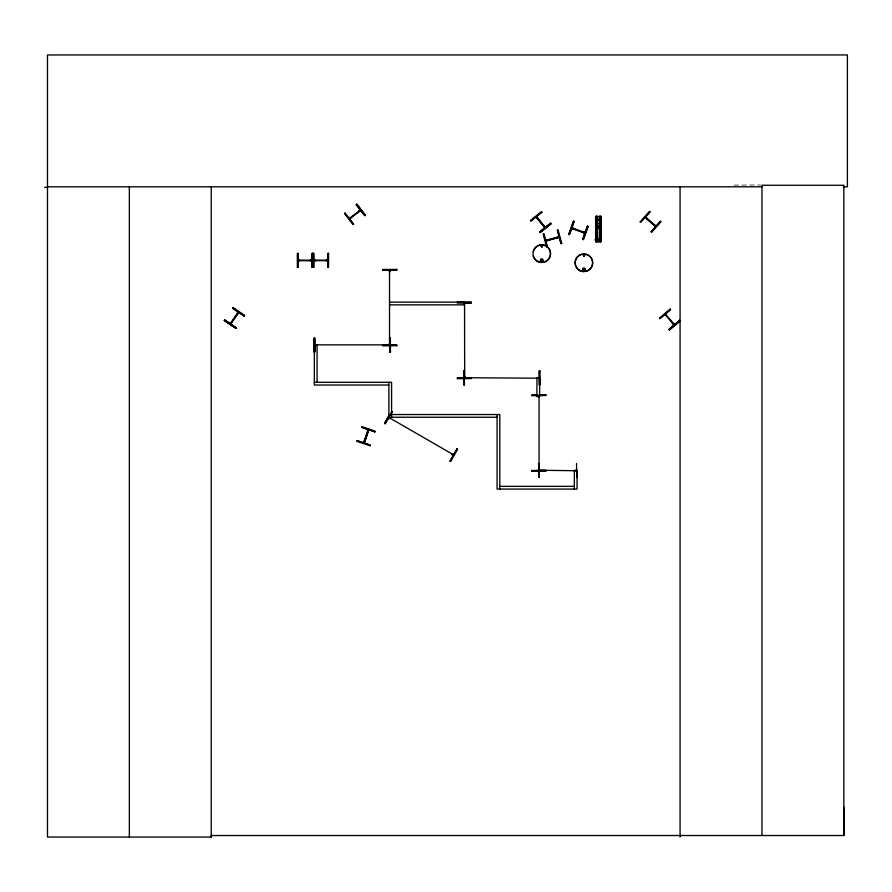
<?xml version="1.0" encoding="UTF-8"?>
<svg xmlns="http://www.w3.org/2000/svg" width="892" height="892" viewBox="0 0 892 892"><rect width="100%" height="100%" fill="white"/><g stroke="black" fill="none" stroke-linecap="round" stroke-linejoin="round"><path stroke-width="0.67" stroke-dasharray="4.46 3.34" d="M734.205 185.09L760.575 185.001"/><path stroke-width="1.34" d="M843.23 186.796L847.4 186.796L847.4 54.947L47.477 54.947L47.477 837.053L211.359 837.053L211.248 835.525L843.843 835.525L843.966 807.249M453.158 455.21C454.563 453.783 449.936 454.307 453.348 455.255M646.6 217.871L645.63 216.912M654.661 225.832L654.984 225.308L655.988 226.167M645.228 217.302L655.653 226.624L655.854 225.955M349.553 218.863L350.411 217.503L350.98 217.96M364.527 441.808L363.947 441.339L363.523 442.8M368.563 430.055L364.36 442.845L363.479 442.477M389.425 271.659L389.525 270.187M390.072 343.755C388.455 343.186 391.287 343.621 390.005 345.014M463.996 304.306C465.802 304.685 462.692 304.718 464.063 303.046M464.554 377.862C465.858 376.223 462.781 376.212 464.609 376.602M538.445 469.136L539.181 468.924L539.158 470.352M541.31 246.415L542.146 246.526L541.377 246.315M542.403 246.593C541.31 243.65 540.53 248.968 542.503 246.415M583.491 255.446L584.282 255.77L583.591 255.368M674.363 324.387L673.572 323.45L672.958 323.841M367.515 430.725L368.162 431.271M389.447 270.477L390.005 270.187M390.083 344.725L388.109 344.881L388.41 345.505M463.996 303.336L464.598 303.224M538.523 395.87L539.136 395.758L539.169 397.085M538.456 396.84L539.158 396.828M538.523 469.136L539.125 469.036L539.08 470.251L576.422 470.731M539.794 470.731L538.523 470.106M545.614 240.361L547.119 239.948M363.568 442.655L368.062 429.576M370.102 445.877L370.358 445.153L357.135 440.626L356.889 441.339L370.124 445.822M374.908 431.929L375.153 431.193L361.94 426.655L361.684 427.391L374.93 431.839L361.751 427.201M574.102 221.439L569.486 234.629L568.75 234.373L573.467 221.216L574.192 221.472M568.817 234.395L573.523 221.238M569.308 234.574L574.013 221.417M571.984 228.519L572.218 227.861M571.973 228.363L584.873 233.147M573.3 228.999L573.155 228.118L572.92 228.776M583.346 232.6L583.937 231.976M584.784 232.946L585.085 232.533M587.449 226.222L582.643 239.346L583.379 239.602L588.084 226.445L587.349 226.189M582.822 239.413L587.538 226.256M583.312 239.58L588.029 226.423M665.086 314.307L665.7 314.174M673.114 323.785L673.728 323.651M584.572 255.937C584.115 252.737 582.197 257.755 584.583 255.736M583.1 269.128C586.445 266.842 583 272.829 583.234 268.67M584.628 269.763L584.717 269.128M238.153 312.077L237.673 313.638M231.73 322.581L230.939 322.38L230.225 323.417L230.738 323.763L238.499 312.679L237.919 312.278M536.192 216.912L544.845 227.839M545.335 227.438L544.555 226.267L543.864 226.613M546.818 239.959C548.29 240.617 545.168 241.464 545.882 240.216M558.961 237.272C558.425 235.265 556.519 238.989 559.217 237.127M538.601 395.569L538.612 397.13M237.317 313.036L237.763 313.772M368.474 429.877L367.604 430.914M298.084 260.13L299.489 260.007L299.344 260.765M313.806 260.13L315.21 260.007L315.445 260.776M384.597 423.354L389.626 414.524L384.541 423.321L385.21 423.711L392.123 411.558L391.454 411.179M385.043 423.611L389.447 415.884M385.132 423.655L392.101 411.547M389.771 418.538C386.537 417.077 391.989 419.563 389.079 417.501M452.222 454.697L453.459 454.697M450.103 461.164L457.016 449.022M363.858 441.573L364.471 441.674M224.249 320.44L224.684 319.804L236.213 327.698L235.778 328.334L224.249 320.44L235.811 328.289M230.337 323.495L238.064 312.2M230.738 323.896L238.677 312.434M244.118 316.169L244.553 315.523L233.024 307.628L232.578 308.275L244.129 316.136M316.103 345.427L316.103 344.791M389.481 345.405L389.514 343.61M464.442 378.275L465.814 378.32L465.669 377.639M537.675 377.729L539.225 377.717M538.946 378.275L538.935 377.65M298.374 260.765L298.374 260.063M299.444 260.676L299.444 260.085M314.095 260.765L314.095 260.063M315.166 260.676L315.166 260.085M327.587 260.676L314.095 260.687M359.298 210.679L359.454 211.46M360.491 210.646L349.82 218.741M640.2 221.852L649.465 211.393L650.045 211.906L640.657 222.264L640.155 221.807M640.59 222.197L649.9 211.783M655.553 226.735L645.295 217.559L645.864 217.024M654.349 225.654L655.129 225.308M651.729 232.154L651.149 231.641L660.47 221.227L661.05 221.74L651.684 232.121M651.227 231.708L660.537 221.294M364.059 442.934L368.507 429.933M230.905 322.536L231.463 322.793M670.137 309.089L659.433 318.087L659.935 318.678L670.594 309.635L670.093 309.045M659.812 318.522L670.472 309.491M666.034 315.668L666.458 314.988L665.532 313.984M669.1 329.483L679.704 320.373M669.435 329.873L680.094 320.841L679.637 320.295L668.978 329.338L669.479 329.928L680.139 320.886M316.247 344.858L314.988 344.87L389.525 344.87L389.525 270.332L390.138 271.592L389.481 271.558M464.554 304.44L464.542 303.18L464.687 377.65M539.091 396.973L539.08 395.713L539.08 470.251L539.638 470.173M530.84 220.904L541.745 212.162M541.801 212.24L530.963 221.049L530.472 220.447L541.377 211.705L541.868 212.318M537.162 218.25L537.575 217.548L536.794 216.566L536.248 217.113L544.867 227.627M536.895 217.916L537.452 217.47M550.609 223.223L539.693 231.965L540.184 232.567L551.089 223.825L550.609 223.223L539.76 232.031L550.721 223.368M540.139 232.511L551.044 223.78M345.148 213.132L344.535 213.601L353.087 224.65L353.656 224.215L345.07 213.188M356.231 204.625L356.856 204.145L365.363 215.24L364.739 215.708L356.231 204.625L364.895 215.585M360.022 210.033L359.153 210.724L359.721 211.237M349.374 218.395L360.223 210.066M541.321 259.472L541.143 260.787M584.494 269.93L583.491 270.064M557.857 236.926L558.024 237.528M464.542 376.457L464.554 378.208L465.914 378.264L465.657 377.561M576.277 470.887L575.797 470.82M545.759 240.327L558.95 236.692M545.882 240.795L559.083 237.16M547.342 247.385L543.83 233.86L543.083 234.061L546.45 246.315M561.759 243.427L561.012 243.627L557.31 230.158L558.058 229.946L561.692 243.438M546.004 240.907L559.239 237.16L545.804 240.885M388.198 344.78L389.67 344.87M388.41 344.803L388.41 345.438M310.795 260.063L310.494 260.776M326.517 260.063L326.216 260.776M536.605 216.533L545.213 227.17M598.041 241.331L598.666 241.331L598.097 240.327M646.209 218.25L646.588 217.67M538.601 463.517L538.98 477.488L538.891 463.505M576.5 463.505L576.823 477.476M575.797 470.184L576.422 470.251M539.716 470.731L539.158 470.876M539.036 477.488L538.634 463.517M382.779 270.042L396.75 269.953M457.317 302.31L471.288 302.221L471.288 302.99L457.317 303.079L457.317 302.31L471.288 302.288M463.673 302.845L471.288 302.801M666.09 315.5L666.324 314.909M316.247 345.349L315.132 345.427M382.779 345.249L396.75 345.171M388.265 345.36L389.525 345.36M396.762 345.683L382.779 345.84L382.779 345.059L396.75 344.97L396.762 345.75M463.584 370.983L464.364 370.972L464.453 384.954L463.673 384.954L463.65 370.983M464.063 377.862L465.814 377.706M457.317 378.007L471.299 378.018M464.542 377.717L539.091 378.208M536.928 394.81L531.844 394.844L531.855 395.613L545.826 395.524L545.826 394.755M539.47 394.788L545.826 394.81M531.855 395.424L545.826 395.334M531.855 470.541L545.826 470.352L545.837 471.132L531.855 471.221L531.855 470.441M531.855 470.642L545.826 470.552M531.855 471.154L545.837 471.065M44.6 187.331L47.477 187.331M47.477 186.796L761.969 186.796M595.644 216.433L601.03 216.41L601.007 241.654L595.644 241.676L595.644 216.433L595.756 241.676M596.001 218.997L600.662 218.997M596.001 220.703L600.662 220.703M596.001 223.268L600.662 223.268M596.001 225.542L600.662 225.542M596.001 228.107L600.662 228.107M596.001 239.089L600.662 239.089M595.22 239.814L601.442 239.814M595.22 240.015L601.442 240.015M597.963 240.305L598.688 240.305M298.084 253.384L297.304 253.384L297.37 267.366M312.836 253.384L312.055 253.384L312.088 267.366L312.836 267.366L312.769 253.384M313.025 253.384L313.806 253.384L313.806 267.366L313.025 267.366L313.025 253.384L313.092 267.366M298.229 260.13L312.055 260.13M313.951 260.13L327.777 260.13M312.066 260.776L298.374 260.687M297.304 267.366L298.084 267.366L298.051 253.384L297.984 267.366M389.57 302.154L464.096 302.154L464.096 304.863L389.57 304.863M314.341 382.311L391.588 382.311L391.588 417.255M388.879 385.032L314.341 385.032L314.341 345.048L317.061 345.048L317.061 382.311M391.588 414.535L499.799 414.535L499.799 489.072M497.089 417.255L388.879 417.255L388.879 382.311M499.799 486.352L574.337 486.352M316.103 344.713L316.247 345.472L314.887 345.427M583.914 254.867L584.583 255.38M541.489 261.111C545.179 259.505 538.567 258.892 541.734 261.033M327.632 260.62L326.517 259.985L326.517 260.687M311.91 260.62L310.795 259.985L310.795 260.687M583.914 232.043L583.68 232.712M584.617 232.968L571.895 228.33M357.112 440.693L370.325 445.242M572.062 227.873L584.94 232.489M389.57 418.593L390.005 418.058M390.016 418.114L388.912 417.501L453.47 454.764M452.132 454.563L453.225 455.188M232.979 307.684L244.52 315.578M232.689 308.108L244.218 316.002M224.572 319.96L236.112 327.855M673.828 324.844L665.22 314.586M538.556 396.94L538.601 395.713M538.545 470.207L538.59 468.991M645.663 217.035L655.865 226.155M665.543 314.107L674.397 324.543M356.8 204.19L365.307 215.273M344.992 213.244L353.5 224.338M557.489 230.103L561.101 243.605M543.741 233.882L547.443 247.363M539.381 370.972L539.47 384.943M464.063 303.191L464.074 304.451M464.163 370.972L464.253 384.954M464.052 376.457L464.063 377.717M390.005 270.332L390.016 271.592M389.994 343.61L390.005 344.87M389.815 338.124L389.815 352.095M314.698 338.124L314.887 352.106L314.798 338.124L314.017 338.135L314.107 352.106L314.084 338.135M843.843 835.525L843.843 185.268L761.969 185.268L761.969 835.525M680.083 186.796L680.083 837.053M600.918 216.41L600.918 241.654M600.706 216.41L600.662 241.654M600.405 216.41L600.405 241.654M600.294 216.41L600.305 241.654M600.004 216.41L600.126 241.654M599.747 216.41L599.803 241.654M599.045 241.654L597.618 241.654M596.96 216.433L596.904 241.676M596.659 216.433L596.659 220.413M596.659 223.078L596.659 225.732M596.659 228.385L596.659 239.023M596.57 216.433L596.547 220.413M596.547 223.078L596.57 225.732M596.57 228.385L596.547 239.023M596.347 216.433L596.369 220.413M596.347 223.078L596.369 225.732M596.347 228.385L596.358 241.654M596.257 216.433L596.257 241.676M596.001 216.433L596.001 241.676M574.337 489.072L574.337 470.441L577.057 470.441L577.057 489.072L497.089 489.072L497.089 414.535M327.977 253.384L327.977 267.366M313.605 253.384L313.605 267.366M312.245 253.384L312.155 267.366M211.237 186.796L211.237 837.053M129.362 186.796L129.362 837.053M533.204 251.377A8.842 8.842 0 0 1 546.807 246.426A8.842 8.842 0 0 1 546.807 260.91A8.842 8.842 0 0 1 533.204 255.948M583.914 271.647A8.842 8.842 0 0 1 575.898 259.081A8.842 8.842 0 0 1 590.682 257.13A8.842 8.842 0 0 1 586.2 271.346M597.328 226.557C598.599 230.504 600.405 223.758 597.328 226.557M368.675 429.777L364.215 442.789L368.675 429.777M456.927 448.977L450.014 461.119L450.694 461.498L457.551 449.323L456.927 448.977M396.75 269.429L382.768 269.462L382.779 270.231L396.75 270.142L396.75 269.373M390.406 338.124L389.626 338.124L389.715 352.106L390.484 352.095L390.339 338.124M539.961 370.972L539.181 370.972L539.27 384.943L540.05 384.943L539.961 370.972M471.288 377.818L457.317 377.907L457.328 378.687L471.299 378.598L471.288 377.818M328.557 253.384L327.777 253.384L327.777 267.366L328.557 267.366L328.557 253.384M539.649 377.873L536.928 377.873L536.928 396.505L539.649 396.505L539.649 377.873M599.502 220.391L599.502 216.41L599.413 220.391M599.502 225.709L599.502 223.056L599.391 225.709M599.502 239L599.502 228.363L599.391 239M597.283 220.413L597.261 216.433L597.161 220.413M597.283 225.732L597.261 223.078L597.161 225.732M597.261 239.023L597.283 228.385L597.161 239.023M541.065 261.367A1.349 1.349 0 0 0 543.094 260.196A1.349 1.349 0 0 0 541.065 259.026A1.349 1.349 0 0 0 541.065 261.367M537.374 261.233A8.73 8.73 0 0 0 550.476 253.662A8.73 8.73 0 0 0 537.374 246.103A8.73 8.73 0 0 0 537.374 261.233M583.234 270.51A1.349 1.349 0 0 0 585.264 269.339A1.349 1.349 0 0 0 583.234 268.169A1.349 1.349 0 0 0 583.234 270.51M579.555 270.365A8.719 8.719 0 0 0 592.622 262.817A8.719 8.719 0 0 0 579.555 255.257A8.719 8.719 0 0 0 579.555 270.365"/></g></svg>
